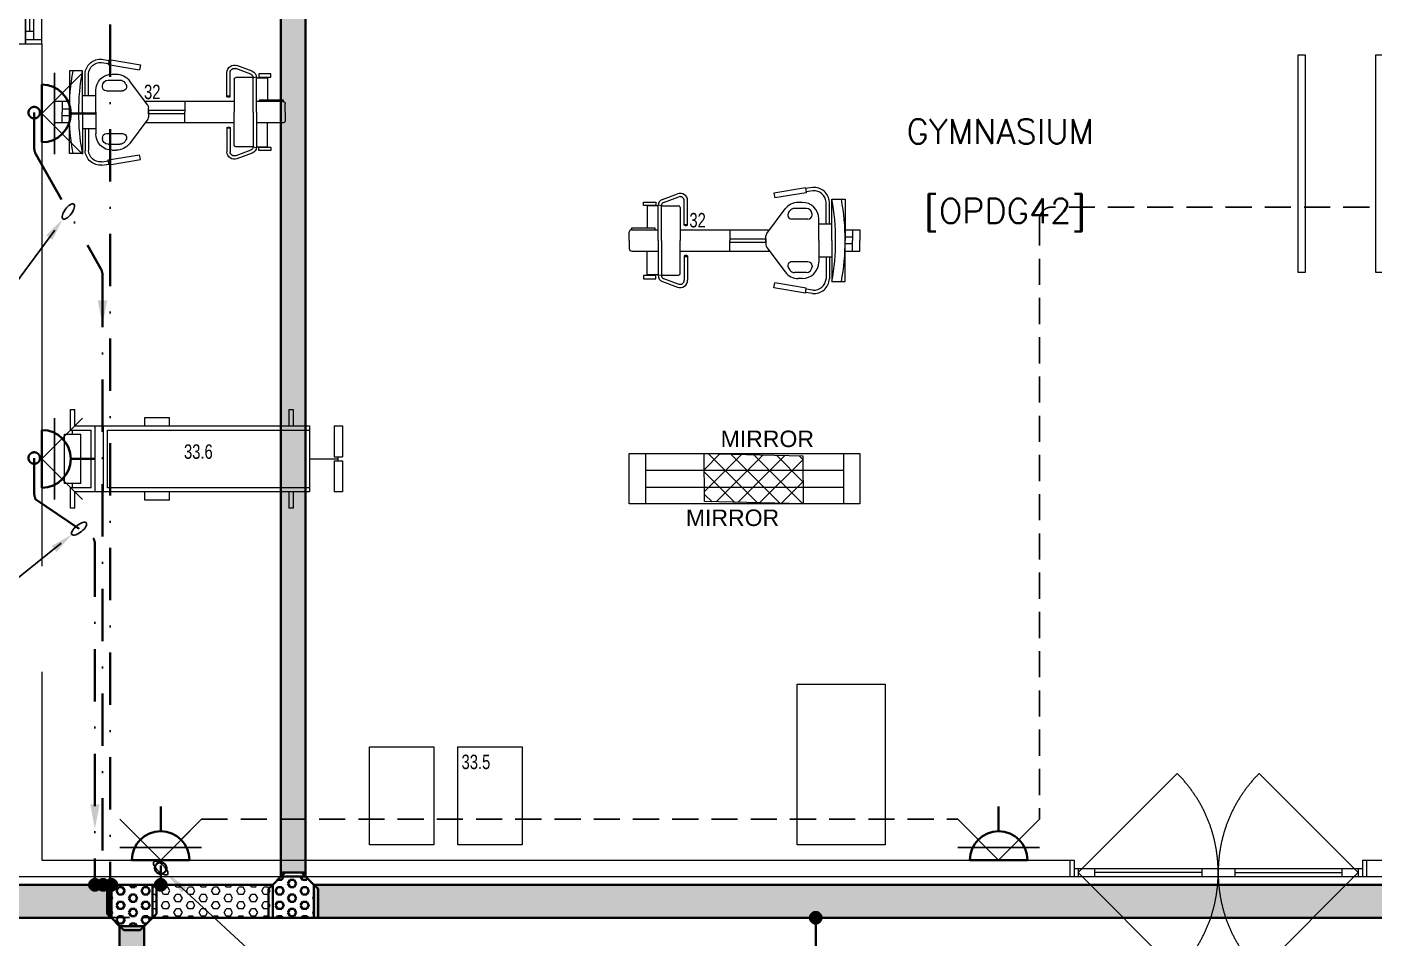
# Model space of a CAD drawing. Header units: inches. Extents: x -12418 to 57169, y -29325 to 19878.
# Drawn here: x 37087 to 45264, y -1320 to 4208 of the extents above; entities that cross this region are included whole.
import ezdxf
from ezdxf import colors
from ezdxf.entities.mleader import LeaderData, LeaderLine
from ezdxf.enums import TextEntityAlignment as Align
from ezdxf.math import Vec2, Vec3

# ---------------------------------------------------------------- set-up
doc = ezdxf.new("R2010")
doc.units = ezdxf.units.IN
doc.header["$LTSCALE"] = 25
doc.header["$MEASUREMENT"] = 0
for name, pattern in [('00-Ground Floor$0$DASHED', [0.75, 0.5, -0.25]), ('DASHDOT', [25.4, 12.7, -6.35, 0, -6.35]), ('HIDDEN', [9.525, 6.35, -3.175])]:
    doc.linetypes.add(name, pattern=pattern)
doc.layers.get('0').update_dxf_attribs({"color": 8})
doc.layers.get('Defpoints').update_dxf_attribs({"color": 8})
for name, color, linetype, lineweight in [('00-Ground Floor$0$72_EGR_BASE_TEXT', 252, 'Continuous', 5), ('00-Ground Floor$0$72_EGR_EQP_TAG', 142, 'Continuous', 5), ('00-Ground Floor$0$Aluminum', 251, 'Continuous', 5), ('00-Ground Floor$0$C-HYDR-CTCH', 251, 'Continuous', 5), ('00-Ground Floor$0$Hatch', 254, 'Continuous', 5), ('00-Ground Floor$0$LOADING', 253, 'Continuous', 5), ('00-Ground Floor$0$TYP-ANNO', 7, 'Continuous', 5), ('00-Ground Floor$0$Walls', 251, 'Continuous', 5), ('E-LITE-CIRC @ 100', 6, 'Continuous', 25), ('E-LITE-CLNG-CNDT', 6, 'DASHDOT', 35), ('E-LITE-EXIT-NUMB', 6, 'Continuous', 25), ('E-POWR-CLNG-CNDT', 6, 'DASHDOT', 35), ('E-POWR-FLOR-CNDT', 6, 'HIDDEN', 25), ('E-POWR-FLOR-CNDT @ 100', 6, 'HIDDEN', 25), ('E-POWR-WALL @ 100', 4, 'Continuous', 35), ('T-CABL-TRAY', 251, 'Continuous', 35)]:
    doc.layers.add(name, color=color, linetype=linetype, lineweight=lineweight)
doc.layers.add('00-Ground Floor$0$Meubles', color=7, linetype='Continuous', lineweight=5, true_color=0xa6b1d3)
doc.styles.add('00-Ground Floor$0$MtXpl_Swis721_Lt_BT', font='swissl.ttf')
doc.styles.add('00-Ground Floor$0$SIMPLEX', font='SIMPLEX.shx', dxfattribs={"height": 150})
doc.styles.add('00-Ground Floor$0$X3G_ENTITY_257CFD', font='swisscl.ttf', dxfattribs={"height": 200})
doc.styles.add('DC_Simplex', font='SIMPLEX.shx', dxfattribs={"width": 0.7})

# ---------------------------------------------------------------- blocks, each defined once
blk = doc.blocks.new('00-Ground Floor$0$door1700')
at = {"layer": '00-Ground Floor$0$Aluminum', "linetype": '00-Ground Floor$0$DASHED', "ltscale": 300}
for p, q in [((34940, 89347.9), (35541, 89949)), ((36640, 89347.9), (36039, 89949)), ((34940, 89347.9), (35541, 88746.9)), ((36640, 89347.9), (36039, 88746.9))]:
    blk.add_line(p, q, dxfattribs=at)
at = {"layer": '00-Ground Floor$0$Aluminum'}
for p, q in [((34915, 89422.9), (34590, 89422.9)), ((34615, 89422.9), (34615, 89322.9)), ((34865, 89372.9), (34615, 89372.9)), ((34665, 89372.9), (34665, 89322.9)), ((34815, 89372.9), (34815, 89322.9)), ((34865, 89422.9), (34865, 89322.9)), ((34915, 89422.9), (34915, 89322.9)), ((36665, 89372.9), (34915, 89372.9)), ((34940, 89372.9), (34940, 89322.9)), ((35040, 89372.9), (35040, 89322.9)), ((35690, 89372.9), (35690, 89322.9)), ((35790, 89372.9), (35790, 89322.9)), ((35890, 89372.9), (35890, 89322.9)), ((36540, 89372.9), (36540, 89322.9)), ((36640, 89372.9), (36640, 89322.9)), ((36990, 89422.9), (36665, 89422.9)), ((36665, 89422.9), (36665, 89322.9)), ((36715, 89422.9), (36715, 89322.9)), ((36715, 89372.9), (36965, 89372.9)), ((36765, 89372.9), (36765, 89322.9)), ((36915, 89372.9), (36915, 89322.9)), ((36965, 89422.9), (36965, 89322.9)), ((36990, 89322.9), (34590, 89322.9)), ((34590, 89322.9), (36990, 89322.9)), ((34815, 89347.9), (34665, 89347.9)), ((35690, 89347.9), (35040, 89347.9)), ((35890, 89347.9), (36540, 89347.9)), ((36765, 89347.9), (36915, 89347.9))]:
    blk.add_line(p, q, dxfattribs=at)
at = {"layer": '00-Ground Floor$0$Aluminum', "linetype": '00-Ground Floor$0$DASHED', "ltscale": 300}
for centre, start, end in [((34940, 89347.9), 315, 45), ((36640, 89347.9), 135, 225)]:
    blk.add_arc(centre, 850, start, end, dxfattribs=at)
blk = doc.blocks.new('00-Ground Floor$0$exercicebike')
at = {"linetype": 'Continuous', "lineweight": 5}
for p, q in [((-13.7, 1399.9), (51.3, 1399.9)), ((-13.7, 1309.2), (-13.7, 1399.9)), ((116.3, 1399.9), (51.3, 1399.9)), ((116.3, 1309.2), (116.3, 1399.9)), ((-198.7, 1229.9), (-198.7, 1309.9)), ((-198.7, 1309.9), (51.3, 1309.9)), ((-13.7, 1354.9), (51.3, 1354.9)), ((31, 1354.9), (31, 1309.9)), ((116.3, 1354.9), (51.3, 1354.9)), ((301.3, 1309.9), (51.3, 1309.9)), ((71.7, 1354.9), (71.7, 1309.9)), ((301.3, 1229.9), (301.3, 1309.9)), ((51.3, 1229.9), (-198.7, 1229.9)), ((-48.7, 1149.9), (-48.7, 1229.9)), ((51.3, 1229.9), (301.3, 1229.9)), ((151.3, 1149.9), (151.3, 1229.9)), ((-48.7, 1214.9), (-182.3, 1214.9)), ((-48.7, 1194.9), (-181.6, 1194.9)), ((-48.7, 1149.9), (-80, 1149.9)), ((51.3, 1149.9), (-48.7, 1149.9)), ((51.3, 1149.9), (151.3, 1149.9)), ((151.3, 1214.9), (285, 1214.9)), ((151.3, 1194.9), (284.3, 1194.9)), ((151.3, 1149.9), (182.6, 1149.9)), ((-270.5, 1113), (-263.4, 1070.3)), ((-267.7, 1069.6), (-238.1, 1074.5)), ((-267.7, 1069.6), (-236.1, 878.7)), ((-250.6, 1115.3), (-243.7, 1073.6)), ((-238.1, 1074.5), (-206.5, 883.6)), ((-143.1, 1075), (-143.1, 1003.3)), ((-103, 1110), (-108.1, 1110)), ((-78, 1085), (-78, 987.7)), ((180.7, 1085), (180.7, 987.7)), ((205.7, 1110), (210.8, 1110)), ((245.8, 1075), (245.8, 1003.3)), ((340.8, 1074.5), (309.2, 883.6)), ((370.4, 1069.6), (338.8, 878.7)), ((370.4, 1069.6), (340.8, 1074.5)), ((353.3, 1115.3), (346.3, 1073.6)), ((373.2, 1113), (366.1, 1070.3)), ((-180, 1049.9), (-180, 1026.2)), ((282.6, 1049.9), (282.6, 1026.2)), ((9.1, 834.9), (-139.8, 946)), ((-117.2, 967.1), (-127.9, 974.4)), ((93.6, 834.9), (242.5, 946)), ((219.8, 967.1), (230.5, 974.4)), ((-236.1, 878.7), (-206.5, 883.6)), ((-13.7, 309.9), (-13.7, 851.9)), ((51.3, 829.9), (24.1, 829.9)), ((41.6, 829.9), (51.3, 829.9)), ((41.6, 609.9), (41.6, 829.9)), ((51.3, 829.9), (78.6, 829.9)), ((61, 829.9), (51.3, 829.9)), ((61, 609.9), (61, 829.9)), ((116.3, 309.9), (116.3, 851.9)), ((338.8, 878.7), (309.2, 883.6)), ((-13.7, 609.9), (51.3, 609.9)), ((116.3, 609.9), (51.3, 609.9)), ((-42.1, 354), (-189.6, 354)), ((-42.1, 334), (-189.6, 334)), ((-45.1, 334), (-45.1, 354)), ((144.8, 354), (292.2, 354)), ((144.8, 334), (292.2, 334)), ((147.8, 334), (147.8, 354)), ((-197.5, 201), (-231.8, 293.4)), ((-178.7, 208), (-213, 300.3)), ((-158.7, 194.9), (-158.7, 299.9)), ((-148.7, 309.9), (51.3, 309.9)), ((251.3, 309.9), (51.3, 309.9)), ((261.3, 194.9), (261.3, 299.9)), ((281.4, 208), (315.7, 300.3)), ((300.2, 201), (334.4, 293.4)), ((-159.6, 194.9), (-162.3, 175)), ((51.3, 194.9), (-160, 194.9)), ((51.3, 174.9), (-160, 174.9)), ((-158.1, 174.9), (-158.1, 108.3)), ((-13.7, 14.9), (-13.7, 174.9)), ((51.3, 194.9), (262.7, 194.9)), ((51.3, 174.9), (262.7, 174.9)), ((116.3, 14.9), (116.3, 174.9)), ((260.8, 174.9), (260.8, 108.3)), ((262.3, 194.9), (264.9, 175)), ((-182, 86.8), (-182, 160.9)), ((-182, 160.9), (-161.7, 160.9)), ((-161.7, 86.8), (-182, 86.8)), ((-161.7, 160.9), (-161.7, 86.8)), ((-158.1, 108.3), (-23, 108.3)), ((-13.7, 157.1), (-23.4, 157.1)), ((-23.4, 157.1), (-23.4, 13.5)), ((260.8, 108.3), (116.3, 108.3)), ((264.3, 160.9), (264.3, 86.8)), ((284.7, 160.9), (264.3, 160.9)), ((264.3, 86.8), (284.7, 86.8)), ((284.7, 86.8), (284.7, 160.9)), ((-23.4, 13.5), (-13.6, 13.5)), ((51.3, -0.1), (1.3, -0.1)), ((51.3, -0.1), (101.3, -0.1))]:
    blk.add_line(p, q, dxfattribs=at)
for centre, radius, start, end in [((31.9, 120), 1190.1, 89.06287, 101.16909), ((70.8, 120), 1190.1, 78.83086, 90.93713), ((31.9, 62.3), 1190.1, 89.06287, 101.16909), ((70.8, 62.3), 1190.1, 78.83086, 90.93713), ((-175.8, 1120.2), 95, 93.95898, 184.33631), ((-175.8, 1120.2), 75, 94.45601, 183.69166), ((-80, 1049.9), 100, 90, 180), ((182.6, 1049.9), 100, 0, 90), ((278.5, 1120.2), 75, 356.30834, 85.54399), ((278.5, 1120.2), 95, 355.66369, 86.04102), ((-108.1, 1075), 35, 90, 180), ((-103, 1085), 25, 0, 90), ((205.7, 1085), 25, 90, 180), ((210.8, 1075), 35, 0, 90), ((-80, 1026.2), 100, 180, 233.26555), ((-108.1, 1003.3), 35, 180, 235.60117), ((-103, 987.7), 25, 235.60054, 0), ((205.7, 987.7), 25, 180, 304.39946), ((210.8, 1003.3), 35, 304.40018, 0), ((182.6, 1026.2), 100, 306.73445, 0), ((24.1, 854.9), 25, 233.2644, 270), ((78.6, 854.9), 25, 270, 306.7356), ((-189.6, 309), 45, 90, 200.3571), ((-189.6, 309), 25, 90, 200.35808), ((-56.2, 344), 17.3, 324.60314, 35.39686), ((158.9, 344), 17.3, 144.60314, 215.39686), ((292.2, 309), 45, 339.64171, 90), ((292.2, 309), 25, 339.64192, 90), ((-148.7, 299.9), 10, 90, 180), ((251.3, 299.9), 10, 0, 90), ((-160, 214.9), 40, 200.35721, 270), ((-160, 214.9), 20, 200.35587, 270), ((262.7, 214.9), 20, 270, 339.64413), ((262.7, 214.9), 40, 270, 339.64279), ((1.3, 14.9), 15, 180, 270), ((101.3, 14.9), 15, 270, 0)]:
    blk.add_arc(centre, radius, start, end, dxfattribs=at)
blk = doc.blocks.new('00-Ground Floor$0$PARALLEL BARS')
at = {"layer": '00-Ground Floor$0$LOADING'}
for points in [[(-939485.1, -375615.7), (-939443.5, -375615.7), (-939443.5, -376935.4), (-939485.1, -376935.4)], [(-939014.7, -375615.7), (-938973, -375615.7), (-938973, -376935.4), (-939014.7, -376935.4)]]:
    blk.add_lwpolyline(points, close=True, dxfattribs=at)
blk = doc.blocks.new('00-Ground Floor$0$CPM UPPER')
at = {"layer": '00-Ground Floor$0$Meubles'}
blk.add_lwpolyline([(-940143.1, -378901.2), (-939751.7, -378901.2), (-939751.7, -379496.6), (-940143.1, -379496.6)], close=True, dxfattribs=at)
blk = doc.blocks.new('00-Ground Floor$0$CPM LOWER')
at = {"layer": '00-Ground Floor$0$Meubles'}
blk.add_lwpolyline([(-939607.2, -378901.2), (-939215.9, -378901.2), (-939215.9, -379496.6), (-939607.2, -379496.6)], close=True, dxfattribs=at)
blk = doc.blocks.new('00-Ground Floor$0$QUADRICEPS EXERCISER')
at = {"layer": '00-Ground Floor$0$LOADING'}
blk.add_lwpolyline([(-940113.3, -376394.8), (-939580.2, -376394.8), (-939580.2, -377369.4), (-940113.3, -377369.4)], close=True, dxfattribs=at)
blk = doc.blocks.new('00-Ground Floor$0$GYM2')
at = {"layer": '00-Ground Floor$0$LOADING'}
for p, q in [((37628.8, 94030.6), (37653.8, 94030.6)), ((37628.8, 93930.6), (37628.8, 94030.6)), ((37653.8, 93930.6), (37653.8, 94030.6)), ((38378.8, 93980.6), (38378.8, 93930.6)), ((38378.8, 93980.6), (38528.8, 93980.6)), ((38528.8, 93980.6), (38528.8, 93930.6)), ((38953.8, 94030.6), (38953.8, 93930.6)), ((38953.8, 94030.6), (38978.8, 94030.6)), ((38978.8, 94030.6), (38978.8, 93905.6)), ((37328.8, 93930.6), (37378.8, 93930.6)), ((37328.8, 93743.1), (37328.8, 93930.6)), ((37378.8, 93743.1), (37378.8, 93930.6)), ((37528.8, 93530.6), (37528.8, 93930.6)), ((37528.8, 93930.6), (38953.8, 93930.6)), ((37528.8, 93905.6), (38753.8, 93905.6)), ((38753.8, 93905.6), (38753.8, 93555.6)), ((38778.8, 93930.6), (38778.8, 93530.6)), ((38828.8, 93930.6), (38828.8, 93530.6)), ((38853.8, 93905.6), (38978.8, 93905.6)), ((38853.8, 93905.6), (38853.8, 93555.6)), ((38916.3, 93880.6), (39016.3, 93880.6)), ((38916.3, 93880.6), (38916.3, 93580.6)), ((38966.3, 93905.6), (38966.3, 93880.6)), ((39016.3, 93880.6), (39016.3, 93580.6)), ((37378.8, 93743.1), (37328.8, 93743.1)), ((37378.8, 93718.1), (37328.8, 93718.1)), ((37328.8, 93530.6), (37328.8, 93718.1)), ((37353.8, 93743.1), (37353.8, 93718.1)), ((37528.8, 93730.6), (37353.8, 93730.6)), ((37378.8, 93530.6), (37378.8, 93718.1)), ((38753.8, 93555.6), (37528.8, 93555.6)), ((38978.8, 93555.6), (38853.8, 93555.6)), ((39016.3, 93580.6), (38916.3, 93580.6)), ((38966.3, 93580.6), (38966.3, 93555.6)), ((38978.8, 93555.6), (38978.8, 93430.6)), ((37378.8, 93530.6), (37328.8, 93530.6)), ((38953.8, 93530.6), (37528.8, 93530.6)), ((37628.8, 93430.6), (37628.8, 93530.6)), ((37653.8, 93430.6), (37653.8, 93530.6)), ((38378.8, 93530.6), (38378.8, 93480.6)), ((38528.8, 93480.6), (38378.8, 93480.6)), ((38528.8, 93530.6), (38528.8, 93480.6)), ((38953.8, 93530.6), (38953.8, 93430.6)), ((37653.8, 93430.6), (37628.8, 93430.6)), ((38978.8, 93430.6), (38953.8, 93430.6))]:
    blk.add_line(p, q, dxfattribs=at)
blk = doc.blocks.new('00-Ground Floor$0$PULLEY SYSTEM')
at = {"layer": '00-Ground Floor$0$TYP-ANNO', "rotation": 90}
blk.add_blockref('00-Ground Floor$0$GYM2', (-847456.4, -413802.2, 0), dxfattribs=at)
blk = doc.blocks.new('00-Ground Floor')
at = {"layer": '00-Ground Floor$0$Hatch'}
h = blk.add_hatch(dxfattribs=at)
h.set_pattern_fill('ANSI37', color=256, scale=30)
h.set_pattern_definition([(45, (-1981.42, -13099.68), (-67.35192, 67.35192), []), (135, (-1981.42, -13099.68), (-67.35192, -67.35192), [])])
h.paths.add_polyline_path([(48971.2, 8818.2), (48367.3, 8810.1), (48371.2, 8521.7), (48975.1, 8529.8)])
h.paths.add_polyline_path([(41810.5, 8810.5), (41227, 8805), (41207, 8513.7), (41790.5, 8519.1)])
h.paths.add_polyline_path([(27433.5, 8803.1), (26834.4, 8799), (26828.7, 8506), (27427.8, 8510)])
h.paths.add_polyline_path([(34618.7, 8805.3), (34017.5, 8797.8), (34009.3, 8512.1), (34610.5, 8519.6)])
h.paths.add_polyline_path([(20214.3, 8812.4), (19607.8, 8790.5), (19622.4, 8498), (20228.8, 8519.8)])
h.paths.add_polyline_path([(13477.7, 8802), (12255.7, 8825.9), (12249.3, 8529.8), (13471.3, 8505.8)])
h.paths.add_polyline_path([(13491.8, 1601.9), (12276.8, 1586.2), (12263.3, 1293.7), (13478.3, 1309.4)])
h.paths.add_polyline_path([(13465.7, -5591.3), (12262.6, -5607.3), (12256.9, -5900.3), (13460, -5884.3)])
h.paths.add_polyline_path([(13484.2, -12790), (12287.5, -12801.4), (12290.4, -13095.9), (13487, -13084.4)])
h.paths.add_polyline_path([(5849.2, -12787.9), (5245.6, -12791.6), (5256.3, -13077.1), (5859.8, -13073.4)])
h.paths.add_polyline_path([(5833.8, -5589.9), (5236.9, -5588.3), (5236.8, -5889.5), (5833.6, -5891)])
h.paths.add_polyline_path([(5843.6, 1599.7), (5224.3, 1600.9), (5213.7, 1298), (5833, 1296.7)])
h.paths.add_polyline_path([(5820.3, 8779.1), (5219.7, 8793.5), (5216, 8503.9), (5816.7, 8489.4)])
h.paths.add_polyline_path([(-1378.8, 8777.2), (-1981.4, 8799.9), (-1979.5, 8511.6), (-1376.9, 8488.9)])
h.paths.add_polyline_path([(-1371.1, -5601.1), (-1973.1, -5608.1), (-1969.7, -5899.7), (-1367.7, -5892.7)])
h.paths.add_polyline_path([(-1353.5, -12795.7), (-1951.9, -12796.7), (-1947.1, -13097.4), (-1348.7, -13096.4)])
h.paths.add_polyline_path([(20233.2, -12782.5), (19627.5, -12795.4), (19633.2, -13096.6), (20238.9, -13083.7)])
h.paths.add_polyline_path([(20226.6, -5590), (19632.3, -5607.6), (19634.4, -5904.1), (20228.7, -5886.6)])
h.paths.add_polyline_path([(20217.9, 1618), (19619, 1610.4), (19623, 1310.2), (20221.9, 1317.9)])
h.paths.add_polyline_path([(27418.3, 1602.8), (26816.3, 1607.5), (26820.6, 1315.3), (27422.5, 1310.7)])
h.paths.add_polyline_path([(27422, -5579.9), (26818.1, -5597.5), (26831.6, -5897.5), (27431.7, -5876.5)])
h.paths.add_polyline_path([(27438.1, -12795.9), (26834.3, -12789.3), (26831.9, -13075), (27435.7, -13081.6)])
h.paths.add_polyline_path([(34636.6, -12785.4), (34039.3, -12800), (34048.3, -13099.7), (34645.6, -13085.1)])
h.paths.add_polyline_path([(34629.3, -5597.1), (34028, -5595.2), (34029.2, -5892.4), (34630.4, -5894.3)])
h.paths.add_polyline_path([(34592.8, 1606.7), (34012, 1611.4), (34031.7, 1321.6), (34612.5, 1316.9)])
h.paths.add_polyline_path([(41796.2, 1606), (41198.6, 1619.8), (41200.6, 1327.8), (41798.2, 1314.1)])
h.paths.add_polyline_path([(41797.2, -5592.6), (41228.8, -5600.2), (41230.6, -5894.3), (41799, -5886.7)])
h.paths.add_polyline_path([(41834.3, -12789.7), (41229, -12792.4), (41230.4, -13096.9), (41835.6, -13094.3)])
h.paths.add_polyline_path([(49008.5, -12790.2), (48420.5, -12774.1), (48407.3, -13081.4), (48995.3, -13097.4)])
h.paths.add_polyline_path([(48992.7, -5590.8), (48389.5, -5589.7), (48387.5, -5886.2), (48990.7, -5887.3)])
at = {"layer": '00-Ground Floor$0$Aluminum', "linetype": '00-Ground Floor$0$DASHED', "ltscale": 300}
for p, q in [((43467.9, -922.4, 0), (44069, -321.4, 0)), ((45167.9, -922.4, 0), (44566.9, -321.4, 0)), ((43467.9, -922.4, 0), (44069, -1523.5, 0)), ((45167.9, -922.4, 0), (44566.9, -1523.5, 0))]:
    blk.add_line(p, q, dxfattribs=at)
at = {"layer": '00-Ground Floor$0$Aluminum'}
for p, q in [((43417.9, -847.4, 0), (43442.9, -847.4, 0)), ((43442.9, -847.4, 0), (43442.9, -947.4, 0)), ((43442.9, -897.4, 0), (45192.9, -897.4, 0)), ((43467.9, -897.4, 0), (43467.9, -947.4, 0)), ((43567.9, -897.4, 0), (43567.9, -947.4, 0)), ((44217.9, -897.4, 0), (44217.9, -947.4, 0)), ((44317.9, -897.4, 0), (44317.9, -947.4, 0)), ((44417.9, -897.4, 0), (44417.9, -947.4, 0)), ((45067.9, -897.4, 0), (45067.9, -947.4, 0)), ((45167.9, -897.4, 0), (45167.9, -947.4, 0)), ((45192.9, -847.4, 0), (45192.9, -947.4, 0)), ((45192.9, -847.4, 0), (45217.9, -847.4, 0)), ((43417.9, -947.4, 0), (45217.9, -947.4, 0)), ((44217.9, -922.4, 0), (43567.9, -922.4, 0)), ((44417.9, -922.4, 0), (45067.9, -922.4, 0))]:
    blk.add_line(p, q, dxfattribs=at)
at = {"layer": '00-Ground Floor$0$Aluminum', "linetype": '00-Ground Floor$0$DASHED', "ltscale": 300}
for centre, start, end in [((43467.9, -922.4, 0), 315, 45), ((45167.9, -922.4, 0), 135, 225)]:
    blk.add_arc(centre, 850, start, end, dxfattribs=at)
at = {"layer": '00-Ground Floor$0$C-HYDR-CTCH', "elevation": 301873, "flags": 128}
blk.add_lwpolyline([(41798.2, 1314.1), (41200.6, 1327.8), (41198.6, 1619.8), (41796.2, 1606), (41798.2, 1314.1)], dxfattribs=at)
at = {"layer": '00-Ground Floor$0$LOADING'}
for p, q in [((40742.9, 1619.8, 301873), (42142.9, 1619.8, 301873)), ((40742.9, 1314.1, 301873), (40742.9, 1619.8, 301873)), ((40842.9, 1314.1, 301873), (40842.9, 1619.8, 301873)), ((42042.9, 1619.8, 301873), (42042.9, 1314.1, 301873)), ((42142.9, 1619.8, 301873), (42142.9, 1314.1, 301873)), ((40842.9, 1519.8, 301873), (42042.9, 1519.8, 301873)), ((42042.9, 1414.1, 301873), (40842.9, 1414.1, 301873)), ((42142.9, 1314.1, 301873), (40742.9, 1314.1, 301873))]:
    blk.add_line(p, q, dxfattribs=at)
at = {"layer": '00-Ground Floor$0$Walls'}
for p, q in [((34817.9, 4105.7, 0), (37177.9, 4105.7, 0)), ((37177.9, 4105.7, 0), (37177.9, 935.7, 0)), ((37177.9, 4105.7, 0), (37177.9, 1005.7, 0)), ((37177.9, 295.7, 0), (37177.9, -747.4, 0)), ((37177.9, -747.4, 0), (37177.9, -847.4, 0)), ((37177.9, -847.4, 0), (43417.9, -847.4, 0)), ((43417.9, -847.4, 0), (43417.9, -947.4, 0)), ((45217.9, -847.4, 0), (45935.8, -847.4)), ((45217.9, -847.4, 0), (45217.9, -947.4, 0)), ((17732.9, -947.4, 0), (43417.9, -947.4, 0)), ((45217.9, -947.4, 0), (45935.8, -947.4))]:
    blk.add_line(p, q, dxfattribs=at)
at = {"layer": '00-Ground Floor$0$Aluminum', "rotation": 270}
blk.add_blockref('00-Ground Floor$0$door1700', (-52245, 41095.7, 0), dxfattribs=at)
at = {"layer": '00-Ground Floor$0$LOADING', "xscale": -1, "rotation": 90}
blk.add_blockref('00-Ground Floor$0$exercicebike', (38655, 3742.3, 0), dxfattribs=at)
at = {"layer": '00-Ground Floor$0$LOADING'}
for name, p in [('00-Ground Floor$0$PARALLEL BARS', (984288.6, 379654.4)), ('00-Ground Floor$0$QUADRICEPS EXERCISER', (981875.9, 376614.4, 0)), ('00-Ground Floor$0$CPM UPPER', (979309.5, 378741.6, 0)), ('00-Ground Floor$0$CPM LOWER', (979309.5, 378741.6, 0))]:
    blk.add_blockref(name, p, dxfattribs=at)
for name, p, rotation in [('00-Ground Floor$0$exercicebike', (40743, 2964, 0), 270), ('00-Ground Floor$0$PULLEY SYSTEM', (-337471.2, 942774.5, 0), 89.99999999214037)]:
    blk.add_blockref(name, p, dxfattribs=dict(at, rotation=rotation))
at = {"layer": '00-Ground Floor$0$72_EGR_BASE_TEXT', "char_height": 150, "attachment_point": 2, "style": '00-Ground Floor$0$SIMPLEX'}
for s, insert in [('GYMNASIUM', (42995.1, 3649.2, 0)), ('[OPDG42]', (43024.7, 3166.9))]:
    blk.add_mtext(s, dxfattribs=dict(at, insert=insert))
at = {"layer": '00-Ground Floor$0$72_EGR_EQP_TAG', "char_height": 87.47, "attachment_point": 2, "style": '00-Ground Floor$0$X3G_ENTITY_257CFD'}
for s, insert in [('32', (37847.7, 3857.7, 0)), ('32', (41158, 3079.4, 0)), ('33.6', (38127.8, 1675.1, 0)), ('33.5', (39812.5, -207.7, 0))]:
    blk.add_mtext(s, dxfattribs=dict(at, insert=insert))
at = {"layer": '00-Ground Floor$0$LOADING', "char_height": 100, "width": 902.373, "attachment_point": 1, "style": '00-Ground Floor$0$MtXpl_Swis721_Lt_BT'}
for insert in [(41259.1, 1759, 301873), (41047.9, 1280.1)]:
    blk.add_mtext(' MIRROR', dxfattribs=dict(at, insert=insert))
blk = doc.blocks.new('*U50')
blk.add_line((1.75, 0), (3.25, 0))
blk.add_lwpolyline([(0, -1.75, 1), (0, 1.75)], format="xyb", close=True)
at = {"layer": 'Defpoints'}
for p, q in [((2.475, 2.475), (0, 0)), ((0.758, 2.475), (0.758, -2.475)), ((2.475, -2.475), (0, 0))]:
    blk.add_line(p, q, dxfattribs=at)
at = {"layer": 'E-LITE-EXIT-NUMB', "style": 'DC_Simplex', "width": 0.7, "flags": 8}
blk.add_attdef('TYPE', text='', height=2, rotation=360, dxfattribs=at).set_placement((-2.682, 5.238), align=Align.RIGHT)
blk.add_attdef('CIRCUIT', (2.682, 5.238), '', height=2, rotation=360, dxfattribs=at)
blk = doc.blocks.new('*U53')
blk.add_line((0, -1.75), (0, -3.25))
blk.add_lwpolyline([(-1.75, 0, 1), (1.75, 0)], format="xyb", close=True)
at = {"layer": 'Defpoints'}
for p, q in [((-2.475, -2.475), (0, 0)), ((2.475, -2.475), (0, 0)), ((2.475, -0.758), (-2.475, -0.758))]:
    blk.add_line(p, q, dxfattribs=at)
at = {"layer": 'E-LITE-EXIT-NUMB', "style": 'DC_Simplex', "width": 0.7, "flags": 8}
blk.add_attdef('TYPE', text='', height=2, rotation=360, dxfattribs=at).set_placement((-2.682, 5.238), align=Align.RIGHT)
blk.add_attdef('CIRCUIT', (2.682, 5.238), '', height=2, rotation=360, dxfattribs=at)
blk = doc.blocks.new('ARR0W')
at = {"color": 45}
blk.add_ellipse((0, 0), major_axis=(0.4, 0), ratio=0.4, dxfattribs=at)
at = {"color": 45, "ltscale": 0.5}
blk.add_solid([(-1.4, 0.167), (-0.4, 0), (-1.4, -0.167)], dxfattribs=at)
blk = doc.blocks.new('*U28')
blk.add_hatch(color=256).paths.add_polyline_path([(0.287, 0), (0, 1.5), (-0.287, 0)])
blk = doc.blocks.new('*U67')
at = {"lineweight": 0}
h = blk.add_hatch(dxfattribs=at)
h.set_pattern_fill('HEX', color=253, scale=8, angle=180, style=0)
h.set_pattern_definition([(180, (-17227.167, -2e-10), (6e-13, -43.99409), [25.4, -50.8]), (300, (-17227.167, -2e-10), (38.1, 21.99705), [25.4, -50.8]), (240, (-17252.567, -2e-10), (38.1, -21.99705), [25.4, -50.8])])
h.paths.add_polyline_path([(-729.4, 200), (-729.4, 0), (0, 0), (0, 200)])
at = {"color": 0}
for p, q in [((0, 200), (-729.4, 200)), ((-729.4, 0), (-729.4, 200)), ((0, 0), (0, 200)), ((0, 0), (-729.4, 0))]:
    blk.add_line(p, q, dxfattribs=at)
blk = doc.blocks.new('*U68')
h = blk.add_hatch()
h.set_pattern_fill('HEX', color=253, scale=8, angle=-90, style=0)
h.set_pattern_definition([(270, (-3e-11, -5e-24), (43.994, -9e-14), [25.4, -50.8]), (30, (-3e-11, -5e-24), (-21.997, 38.1), [25.4, -50.8]), (330, (-3e-11, -25.4), (21.997, 38.1), [25.4, -50.8])])
h.paths.add_polyline_path([(0, 0), (-200, 0), (-250, -50), (-250, -200), (-200, -250), (0, -250)])
at = {"color": 0}
for p, q in [((-250, -50), (-200, 0)), ((-200, 0), (-200, 50)), ((0, 0), (0, 50)), ((-250, -50), (-300, -50)), ((0, 0), (0, -250)), ((-250, -200), (-300, -200)), ((-250, -200), (-200, -250)), ((-200, -250), (-200, -300)), ((0, -250), (0, -300))]:
    blk.add_line(p, q, dxfattribs=at)
at = {"color": 253}
for p, q in [((-200, 0), (-175, 25)), ((-200, 0), (0, 0)), ((-175, 25), (0, 25)), ((-250, -50), (-275, -75)), ((-275, -75), (-275, -175)), ((-250, -50), (-250, -200)), ((-250, -200), (-275, -175)), ((-200, -250), (0, -250)), ((-200, -250), (-175, -275)), ((-175, -275), (0, -275))]:
    blk.add_line(p, q, dxfattribs=at)
blk = doc.blocks.new('*U69')
at = {"lineweight": 0}
h = blk.add_hatch(dxfattribs=at)
h.set_pattern_fill('HEX', color=253, scale=8, angle=180, style=0)
h.set_pattern_definition([(180, (-17177.167, -2e-10), (6e-13, -43.99409), [25.4, -50.8]), (300, (-17177.167, -2e-10), (38.1, 21.99705), [25.4, -50.8]), (240, (-17202.567, -2e-10), (38.1, -21.99705), [25.4, -50.8])])
h.paths.add_polyline_path([(-9515.4, 200), (-9515.4, 0), (0, 0), (0, 200)])
at = {"color": 0}
for p, q in [((0, 200), (-9515.4, 200)), ((0, 0), (0, 200)), ((0, 0), (-9515.4, 0))]:
    blk.add_line(p, q, dxfattribs=at)
blk = doc.blocks.new('*U70')
at = {"lineweight": 0}
h = blk.add_hatch(dxfattribs=at)
h.set_pattern_fill('HEX', color=253, scale=8, angle=180, style=0)
h.set_pattern_definition([(180, (-15702.167, -2e-10), (6e-13, -43.99409), [25.4, -50.8]), (300, (-15702.167, -2e-10), (38.1, 21.99705), [25.4, -50.8]), (240, (-15727.567, -2e-10), (38.1, -21.99705), [25.4, -50.8])])
h.paths.add_polyline_path([(-7633, 150), (-7633, 0), (0, 0), (0, 150)])
at = {"color": 0}
for p, q in [((0, 150), (-7633, 150)), ((-7633, 0), (-7633, 150)), ((0, 0), (0, 150)), ((0, 0), (-7633, 0))]:
    blk.add_line(p, q, dxfattribs=at)
blk = doc.blocks.new('*U71')
at = {"lineweight": 0}
h = blk.add_hatch(dxfattribs=at)
h.set_pattern_fill('HEX', color=253, scale=8, angle=180, style=0)
h.set_pattern_definition([(180, (-17646.86, -2e-10), (6e-13, -43.99409), [25.4, -50.8]), (300, (-17646.86, -2e-10), (38.1, 21.99705), [25.4, -50.8]), (240, (-17672.26, -2e-10), (38.1, -21.99705), [25.4, -50.8])])
h.paths.add_polyline_path([(-5700, 150), (-5700, 0), (0, 0), (0, 150)])
at = {"color": 0}
for p, q in [((0, 150), (-5700, 150)), ((-5700, 0), (-5700, 150)), ((0, 0), (0, 150)), ((0, 0), (-5700, 0))]:
    blk.add_line(p, q, dxfattribs=at)
blk = doc.blocks.new('*U74')
at = {"lineweight": 0}
h = blk.add_hatch(dxfattribs=at)
h.set_pattern_fill('HEX', color=253, scale=8, angle=180, style=0)
h.set_pattern_definition([(180, (-19802.505, -2e-10), (6e-13, -43.99409), [25.4, -50.8]), (300, (-19802.505, -2e-10), (38.1, 21.99705), [25.4, -50.8]), (240, (-19827.905, -2e-10), (38.1, -21.99705), [25.4, -50.8])])
h.paths.add_polyline_path([(-6237.5, 200), (-6237.5, 0), (0, 0), (0, 200)])
at = {"color": 0}
for p, q in [((0, 200), (-6237.5, 200)), ((-6237.5, 0), (-6237.5, 200)), ((0, 0), (0, 200)), ((0, 0), (-6237.5, 0))]:
    blk.add_line(p, q, dxfattribs=at)
blk = doc.blocks.new('A$C767e6835')
at = {"layer": 'T-CABL-TRAY', "linetype": 'Continuous'}
for name, p, rotation in [('*U70', (18529.4, 1925), 270), ('*U68', (18729.4, 1650), 270), ('*U74', (11250, 1850), 180), ('*U68', (17500, 1850, 0), 90), ('*U69', (18729.4, 1850), 180), ('*U71', (17550, -4100), 270)]:
    blk.add_blockref(name, p, dxfattribs=dict(at, rotation=rotation))
at = {"layer": 'T-CABL-TRAY', "linetype": 'Continuous', "xscale": -1, "rotation": 180}
blk.add_blockref('*U67', (18479.4, 1850), dxfattribs=at)

msp = doc.modelspace()

# ---------------------------------------------------------------- hatches: boundary and pattern name
at = {"layer": 'E-POWR-CLNG-CNDT'}
h = msp.add_hatch(color=256, dxfattribs=at)
h.dxf.hatch_style = 1
h.paths.add_polyline_path([(37464.8, -997.4, 1), (37534.8, -997.4, 1)])
h = msp.add_hatch(color=256, dxfattribs=at)
h.dxf.hatch_style = 1
h.paths.add_polyline_path([(37514.5, -997.4, 1), (37584.5, -997.4, 1)])
h = msp.add_hatch(color=256, dxfattribs=at)
h.dxf.hatch_style = 1
h.paths.add_polyline_path([(37564.5, -997.4, 1), (37634.5, -997.4, 1)])
h = msp.add_hatch(color=256, dxfattribs=at)
h.dxf.hatch_style = 1
h.paths.add_polyline_path([(37864.5, -997.4, 1), (37934.5, -997.4, 1)])
h = msp.add_hatch(color=256, dxfattribs=at)
h.dxf.hatch_style = 1
h.paths.add_polyline_path([(41839.9, -1197.4, 1), (41909.9, -1197.4, 1)])

# ---------------------------------------------------------------- linework, layer by layer
at = {"layer": 'E-POWR-CLNG-CNDT', "elevation": 0}
for points in [[(37131.5, 7194.1), (37131.5, 6979.7, 0.129566), (37141.3, 6942.8), (37581.8, 6165.1, -0.129566), (37591.5, 6128.1), (37591.5, -1031.5)], [(37131.5, 3688.2), (37131.5, 3473.9, 0.129566), (37141.3, 3436.9), (37535.9, 2740.2, -0.129566), (37545.7, 2703.2), (37545.7, -1032.2)], [(37131.5, 1592.4), (37131.5, 1378, 0.129566), (37141.3, 1341.1), (37490.1, 1105.6, -0.129566), (37499.8, 1068.6), (37499.8, -1032.4)], [(41752.6, -4390.9), (41752.6, -4176.6, -0.129566), (41762.4, -4139.6), (41865.1, -3958.2, 0.129566), (41874.9, -3921.3), (41874.9, -1197.4)]]:
    msp.add_lwpolyline(points, format="xyb", dxfattribs=at)
at = {"layer": 'E-POWR-CLNG-CNDT', "elevation": 0.4}
msp.add_lwpolyline([(37899.5, -879.3), (37899.5, -997.4)], dxfattribs=at)
at = {"layer": 'E-POWR-CLNG-CNDT'}
for centre in [(37131.5, 3688.2), (37131.5, 1592.4), (37899, -896, 0), (37499.8, -997.4, 0), (37549.5, -997.4, 0.4), (37599.5, -997.4, 0.4), (37899.5, -997.4, 0.4), (41874.9, -1197.4, 0.4)]:
    msp.add_circle(centre, 35, dxfattribs=at)
at = {"layer": 'E-POWR-FLOR-CNDT', "elevation": 0}
msp.add_lwpolyline([(46074.2, 3238.8), (45950.4, 3115.1), (43307.8, 3115.1, 0.414214), (43232.8, 3040.1), (43232.8, -599.9), (43109, -723.7)], format="xyb", dxfattribs=at)
for points in [[(38022.8, -723.7), (38146.5, -599.9), (42737.8, -599.9), (42861.6, -723.7)], [(45453.1, -1071.2), (45329.4, -1194.9), (35089.1, -1194.9), (34965.4, -1071.2)]]:
    msp.add_lwpolyline(points, dxfattribs=at)

# ---------------------------------------------------------------- block references
at = {"layer": 'E-LITE-CLNG-CNDT'}
msp.add_blockref('00-Ground Floor', (0, 0), dxfattribs=at)
at = {"layer": 'E-POWR-FLOR-CNDT'}
msp.add_blockref('A$C767e6835', (20099.5, -2847.4, 0.4), dxfattribs=at)
at = {"layer": 'E-POWR-FLOR-CNDT @ 100', "xscale": 100, "yscale": 100, "zscale": 100, "rotation": 180}
for p in [(37545.7, 2548.5, 0), (37499.8, -508.1, 0)]:
    msp.add_blockref('*U28', p, dxfattribs=at)
at = {"layer": 'E-POWR-WALL @ 100', "xscale": 100, "yscale": 100, "zscale": 100, "rotation": 90.00000000000001}
for name, p in [('*U53', (37177.9, 3683.3, 0)), ('*U53', (37177.9, 1587.4, 0)), ('*U50', (37899, -847.4, 0)), ('*U50', (42985.3, -847.4, 0))]:
    msp.add_blockref(name, p, dxfattribs=at)

# ---------------------------------------------------------------- leaders
at = {"layer": 'E-LITE-CIRC @ 100'}
ml = msp.add_multileader_mtext('Standard', dxfattribs=at)
ml.set_content('{\\Fdc_el_romans|c0;\\W0.8;TO\\Fromans|c0; \\Fsimplex|c0;LP-GF/S34}', color=256, style='DC_Simplex')
ml.set_leader_properties()
ml.set_arrow_properties(name='ARR0W')
ml.build(insert=Vec2(0, 0))
ml.multileader.update_dxf_attribs({"dogleg_length": 200, "arrow_head_size": 140, "scale": 100})
ctx = ml.context
ctx.base_point, ctx.scale, ctx.char_height, ctx.arrow_head_size, ctx.landing_gap_size, ctx.plane_origin, ctx.plane_x_axis, ctx.plane_y_axis = Vec3(34758.8, 2605.7, 0), 100, 200, 140, 140, Vec3(52957, 608.8, 0), Vec3(1, 0.000001, 0), Vec3(-0.000001, 1, 0)
ctx.text_align_type = 2
notes = []
notes.append((ctx, [(1, (1, 1, 0), (36983.8, 2605.7, 0), (-1, -0.000001, 0), 108.8, [(0, [(37338.6, 3088.5, 0)], 0, [])])]))
ctx.mtext.insert, ctx.mtext.text_direction, ctx.mtext.rotation, ctx.mtext.alignment, ctx.mtext.flow_direction = Vec3(36735, 2739, 0), Vec3(1, 0.000001, 0), 0.000001, 3, 5
ml = msp.add_multileader_mtext('Standard', dxfattribs=at)
ml.set_content('{\\Fdc_el_romans|c0;\\W0.8;TO\\Fromans|c0; \\Fsimplex|c0;LP-GF/S35}', color=256, style='DC_Simplex')
ml.set_leader_properties()
ml.set_arrow_properties(name='ARR0W')
ml.build(insert=Vec2(0, 0))
ml.multileader.update_dxf_attribs({"dogleg_length": 200, "arrow_head_size": 140, "scale": 100})
ctx = ml.context
ctx.base_point, ctx.scale, ctx.char_height, ctx.arrow_head_size, ctx.landing_gap_size, ctx.plane_origin, ctx.plane_x_axis, ctx.plane_y_axis = Vec3(34766.5, 824.3), 100, 200, 140, 140, Vec3(53540.3, -2029.3), Vec3(1, 0.000001, 0), Vec3(-0.000001, 1, 0)
ctx.text_align_type = 2
notes.append((ctx, [(1, (1, 1, 0), (36983.9, 824.3), (-1, -0.000001, 0), 108.8, [(0, [(37403.9, 1163.8)], 0, [])])]))
ctx.mtext.insert, ctx.mtext.text_direction, ctx.mtext.rotation, ctx.mtext.alignment, ctx.mtext.flow_direction = Vec3(36735.1, 957.6), Vec3(1, 0.000001, 0), 0.000001, 3, 5
ml = msp.add_multileader_mtext('Standard', dxfattribs=at)
ml.set_content('{\\Fdc_el_romans|c0;\\W0.8;TO\\Fromans|c0; \\Fsimplex|c0;LP-GF/S33}', color=256, style='DC_Simplex')
ml.set_leader_properties()
ml.set_arrow_properties(name='ARR0W')
ml.build(insert=Vec2(0, 0))
ml.multileader.update_dxf_attribs({"dogleg_length": 200, "arrow_head_size": 140, "scale": 100})
ctx = ml.context
ctx.base_point, ctx.scale, ctx.char_height, ctx.arrow_head_size, ctx.landing_gap_size, ctx.plane_origin, ctx.plane_x_axis, ctx.plane_y_axis = Vec3(39112.1, -1915), 100, 200, 140, 140, Vec3(52732.3, -6044.4), Vec3(1, 0.000001, 0), Vec3(-0.000001, 1, 0)
notes.append((ctx, [(0, (1, 1, 0), (39003.3, -1915), (1, 0.000001, 0), 108.8, [(0, [(37899, -896)], 0, [])])]))
ctx.mtext.insert, ctx.mtext.text_direction, ctx.mtext.rotation, ctx.mtext.flow_direction = Vec3(39252.1, -1781.6), Vec3(1, 0.000001, 0), 0.000001, 5
for ctx, leaders in notes:
    for number, flags, end, landing, length, lines in leaders:
        leader = LeaderData()
        leader.index, (leader.has_last_leader_line, leader.has_dogleg_vector, leader.attachment_direction) = number, flags
        leader.last_leader_point, leader.dogleg_vector, leader.dogleg_length = Vec3(end), Vec3(landing), length
        for number, points, colour, breaks in lines:
            line = LeaderLine()
            line.index, line.vertices, line.color, line.breaks = number, Vec3.list(points), colors.encode_raw_color(colour), breaks
            leader.lines.append(line)
        ctx.leaders.append(leader)

doc.saveas('drawing.dxf')
